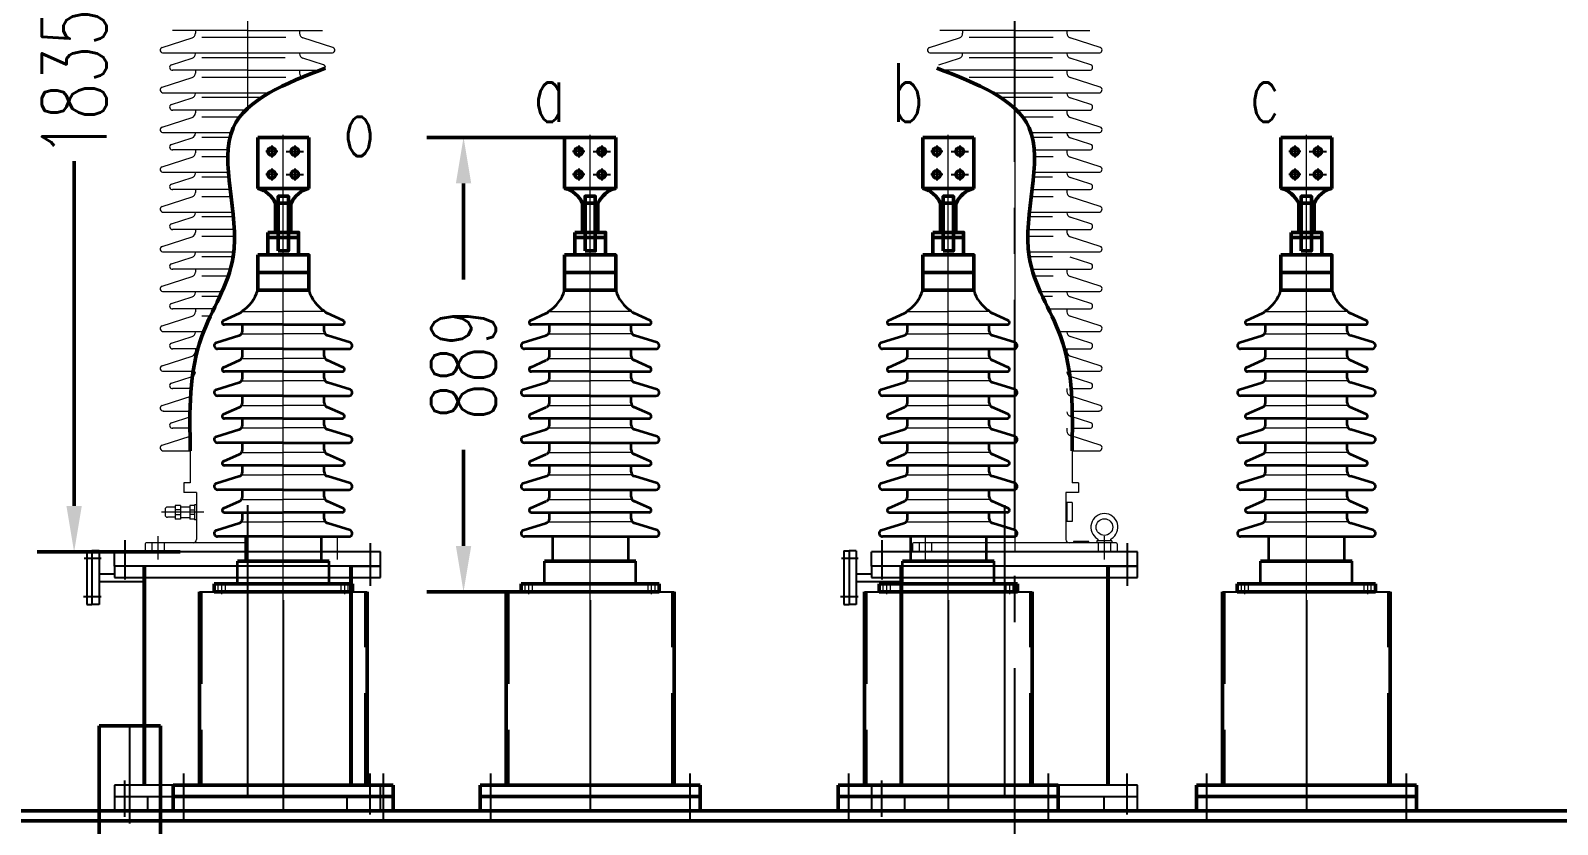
# Model space of a CAD drawing. Header units: millimetres. Extents: x 71406 to 93150, y 2492 to 17792.
# Drawn here: x 75004 to 77989, y 14575 to 16128 of the extents above; entities that cross this region are included whole.
import ezdxf
from ezdxf.lldxf.tags import DXFTag

# ---------------------------------------------------------------- set-up
doc = ezdxf.new("R2010")
doc.units = ezdxf.units.MM
doc.header["$LTSCALE"] = 360
for name, pattern in [('ACAD_ISO04W100', [30, 24, -3, 0, -3]), ('CENTER', [2, 1.25, -0.25, 0.25, -0.25]), ('DASHED', [0.75, 0.5, -0.25]), ('虚线', [2, 1, -1])]:
    doc.linetypes.add(name, pattern=pattern)
for name, color, linetype, lineweight in [('0粗实线层', 7, 'Continuous', 50), ('1虚线层', 5, 'DASHED', 25), ('2中心线层', 1, 'CENTER', 25), ('5文字层', 6, 'Continuous', 25), ('粗实线层', 7, 'Continuous', 35), ('细实线层', 7, 'Continuous', 18)]:
    doc.layers.add(name, color=color, linetype=linetype, lineweight=lineweight)
for name, color, linetype in [('1', 7, 'Continuous'), ('2', 2, 'CENTER'), ('3中心线层', 1, 'ACAD_ISO04W100')]:
    doc.layers.add(name, color=color, linetype=linetype)
doc.layers.add('中心线层', color=1, linetype='点画线', lineweight=18, true_color=0xff0000)
doc.layers.add('虚线层', color=6, linetype='虚线', lineweight=18, true_color=0xff00ff)
doc.styles.get("Standard").update_dxf_attribs({"font": 'txt.shx', "width": 0.67, "bigfont": 'hztxt.shx'})
doc.styles.add('TH_GBDIM', font='txt.shx', dxfattribs={"width": 0.67, "bigfont": 'hztxt.shx'})
tags = doc.linetypes.add('点画线', pattern=[18, 12, -2, 2, -2]).pattern_tags.tags
tags[10:11] = [DXFTag(74, 4), DXFTag(75, 0), DXFTag(340, '0'), DXFTag(46, 1.0), DXFTag(50, 0.0), DXFTag(44, 0.0), DXFTag(45, 0.0)]
tags[8:9] = [DXFTag(74, 4), DXFTag(75, 0), DXFTag(340, '0'), DXFTag(46, 1.0), DXFTag(50, 0.0), DXFTag(44, 0.0), DXFTag(45, 0.0)]
tags[6:7] = [DXFTag(74, 4), DXFTag(75, 0), DXFTag(340, '0'), DXFTag(46, 1.0), DXFTag(50, 0.0), DXFTag(44, 0.0), DXFTag(45, 0.0)]
tags[4:5] = [DXFTag(74, 4), DXFTag(75, 0), DXFTag(340, '0'), DXFTag(46, 1.0), DXFTag(50, 0.0), DXFTag(44, 0.0), DXFTag(45, 0.0)]
doc.dimstyles.new('TH_GBDIM', dxfattribs={"dimscale": 36, "dimtxt": 3.5, "dimasz": 2.5, "dimexe": 2, "dimexo": 0, "dimgap": 1.5, "dimtad": 0, "dimtoh": 1, "dimdec": 1, "dimdsep": 46, "dimtxsty": 'TH_GBDIM', "dimcen": 2.5, "dimclrd": 3, "dimclre": 3, "dimclrt": 6, "dimadec": 0, "dimazin": 2, "dimtfac": 0.714286, "dimtdec": 1, "dimtmove": 0, "dimatfit": 3, "dimfxl": 2, "dimtzin": 0, "dimlwd": -1, "dimlwe": -1, "dimarcsym": 0})

# ---------------------------------------------------------------- blocks, each defined once
blk = doc.blocks.new('A$C2B7503B2')
for p, q in [((3463.1, 651.1), (538.1, 651.1)), ((538.1, 631.1), (3463.1, 631.1))]:
    blk.add_line(p, q)
blk = doc.blocks.new('GY-SGZ')
for p, q in [((1803.6, 9261.6), (2323.6, 9261.6)), ((1803.6, 9233.6), (1803.6, 9261.6)), ((2323.6, 9233.6), (2323.6, 9261.6)), ((2353.6, 9263.6), (2367.6, 9263.6)), ((2353.6, 9263.6), (2353.6, 9158.6)), ((2367.6, 9263.6), (2367.6, 9158.6)), ((2377.6, 9263.6), (2367.6, 9263.6)), ((2377.6, 9263.6), (2377.6, 9158.6)), ((1803.6, 9211.6), (1803.6, 9233.6)), ((1859.6, 9233.6), (1803.6, 9233.6)), ((1803.6, 9233.6), (2063.6, 9233.6)), ((1859.6, 9233.6), (1859.6, 8805.6)), ((1863.6, 9233.6), (1863.6, 8805.6)), ((2063.6, 9233.6), (2323.6, 9233.6)), ((2267.6, 9233.6), (2267.6, 8805.6)), ((2323.6, 9233.6), (2323.6, 9211.6)), ((1859.6, 9211.6), (1803.6, 9211.6)), ((2323.6, 9211.6), (1803.6, 9211.6)), ((2353.6, 9203.6), (2263.6, 9203.6)), ((2353.6, 9218.6), (2323.6, 9218.6)), ((2353.6, 9158.6), (2367.6, 9158.6)), ((2377.6, 9158.6), (2367.6, 9158.6)), ((1803.6, 8755.6), (1803.6, 8805.6)), ((1803.6, 8805.6), (1863.6, 8805.6)), ((1803.6, 8805.6), (2323.6, 8805.6)), ((2323.6, 8783.6), (1803.6, 8783.6)), ((2323.6, 8783.6), (1803.6, 8783.6)), ((1868.6, 8755.6), (1868.6, 8783.6)), ((2258.6, 8755.6), (2258.6, 8783.6)), ((2323.6, 8805.6), (2323.6, 8755.6))]:
    blk.add_line(p, q)
at = {"ltscale": 10}
blk.add_line((1803.6, 8755.6), (2323.6, 8755.6), dxfattribs=at)
at = {"layer": '1'}
blk.add_line((2263.6, 9233.6), (2263.6, 8805.6), dxfattribs=at)
at = {"layer": '2'}
for p, q in [((2349.6, 9248.6), (2382.6, 9248.6)), ((2349.6, 9173.6), (2384.2, 9173.6))]:
    blk.add_line(p, q, dxfattribs=at)
at = {"layer": '2中心线层'}
for p, q in [((2303.6, 9284.7), (2303.6, 9208)), ((1823.6, 9278.8), (1823.6, 9195.5)), ((1823.6, 8748.3), (1823.6, 8828.3)), ((2303.6, 8743.7), (2303.6, 8814.6))]:
    blk.add_line(p, q, dxfattribs=at)
at = {"layer": '3中心线层'}
blk.add_line((2063.6, 9353.1), (2063.6, 8786.1), dxfattribs=at)
blk = doc.blocks.new('BJFW-40.5-2000')
blk.add_line((-736, 8699.4), (-408, 8699.4))
at = {"layer": '0粗实线层'}
for p, q in [((-736, 8699.4), (-736, 8321.4)), ((-408, 8321.4), (-408, 8699.4)), ((-787, 8321.4), (-357, 8321.4)), ((-787, 8299.4), (-787, 8321.4)), ((-377, 8299.4), (-767, 8299.4)), ((-357, 8321.4), (-357, 8299.4))]:
    blk.add_line(p, q, dxfattribs=at)
blk.add_lwpolyline([(-787, 8299.4), (-357, 8299.4), (-357, 8271.4), (-787, 8271.4)], close=True, dxfattribs=at)
at = {"layer": '1虚线层'}
for p, q in [((-732, 8699.4), (-732, 8321.4)), ((-412, 8321.4), (-412, 8699.4))]:
    blk.add_line(p, q, dxfattribs=at)
at = {"layer": '2中心线层', "color": 1}
blk.add_line((-572, 8683.4), (-572, 8271.4), dxfattribs=at)
at = {"layer": '2中心线层'}
for p, q in [((-767, 8344.4), (-767, 8254.5)), ((-377, 8344.4), (-377, 8254.5))]:
    blk.add_line(p, q, dxfattribs=at)
blk = doc.blocks.new('BFW-40.5-3150(6SP.280.124.15)')
for p, q in [((3467.6, 8833.6), (3378.1, 8833.6)), ((3467.6, 8833.6), (3557.1, 8833.6)), ((3467.6, 8789.6), (3332.6, 8789.6)), ((3332.6, 8773.6), (3332.6, 8789.6)), ((3467.6, 8789.6), (3602.6, 8789.6)), ((3602.6, 8773.6), (3602.6, 8789.6)), ((3467.6, 8773.6), (3332.6, 8773.6)), ((3467.6, 8773.6), (3602.6, 8773.6))]:
    blk.add_line(p, q)
at = {"layer": '0粗实线层'}
for p, q in [((3467.6, 9662.6), (3417.6, 9662.6)), ((3417.6, 9662.6), (3417.6, 9562.6)), ((3467.6, 9662.6), (3517.6, 9662.6)), ((3517.6, 9662.6), (3517.6, 9562.6)), ((3417.6, 9562.6), (3467.6, 9562.6)), ((3517.6, 9562.6), (3467.6, 9562.6)), ((3417.6, 9398.2), (3517.6, 9398.2))]:
    blk.add_line(p, q, dxfattribs=at)
for points in [[(3452.6, 9476.8), (3482.6, 9476.8), (3482.6, 9533.6), (3452.6, 9533.6)], [(3457.6, 9440.6), (3477.6, 9440.6), (3477.6, 9547.4), (3457.6, 9547.4)], [(3437.6, 9476.8), (3497.6, 9476.8), (3497.6, 9466.8), (3437.6, 9466.8)], [(3437.6, 9466.8), (3497.6, 9466.8), (3497.6, 9432.8), (3437.6, 9432.8)], [(3417.6, 9432.8), (3517.6, 9432.8), (3517.6, 9363.6), (3417.6, 9363.6)]]:
    blk.add_lwpolyline(points, close=True, dxfattribs=at)
for centre in [(3445, 9635.1), (3490, 9635.1), (3445, 9590.1), (3490, 9590.1)]:
    blk.add_circle(centre, 7.25, dxfattribs=at)
for centre, start, end in [((3401.4, 9509.2), 25.4328, 73.37), ((3533.9, 9509.2), 106.63, 154.5672)]:
    blk.add_arc(centre, 56.7, start, end, dxfattribs=at)
at = {"layer": '2中心线层'}
for p, q in [((3445.1, 9647), (3445.1, 9623.1)), ((3490.1, 9647), (3490.1, 9623.1)), ((3457.1, 9635.1), (3433.2, 9635.1)), ((3473.1, 9635.1), (3507, 9635.1)), ((3457.1, 9590.1), (3433.2, 9590.1)), ((3445.1, 9602), (3445.1, 9578.1)), ((3473.1, 9590.1), (3507, 9590.1)), ((3490.1, 9602), (3490.1, 9578.1))]:
    blk.add_line(p, q, dxfattribs=at)
at = {"layer": '中心线层', "linetype": '点画线'}
for p, q in [((3467.6, 8345.6), (3467.6, 9667.6)), ((3467.6, 9563.2), (3467.6, 9664.1)), ((3467.6, 9563.2), (3467.6, 9664.1)), ((3387.7, 8881.6), (3387.7, 8881.6)), ((3547.5, 8881.6), (3547.5, 8881.6)), ((3347.6, 8769.2), (3347.6, 8791.1)), ((3587.6, 8769.2), (3587.6, 8791.1))]:
    blk.add_line(p, q, dxfattribs=at)
at = {"layer": '粗实线层'}
for p, q in [((3350.6, 9304.5), (3381.8, 9318.5)), ((3584.6, 9304.5), (3553.4, 9318.5)), ((3467.6, 9296.3), (3352.5, 9296.3)), ((3387.7, 9283.5), (3387.7, 9296.3)), ((3467.6, 9296.3), (3582.8, 9296.3)), ((3547.5, 9283.5), (3547.5, 9296.3)), ((3336.7, 9261.3), (3381, 9275.1)), ((3598.6, 9261.3), (3554.3, 9275.1)), ((3467.6, 9248.8), (3339.1, 9248.8)), ((3350.6, 9212.7), (3381.8, 9226.7)), ((3387.7, 9234.9), (3387.7, 9248.8)), ((3467.6, 9248.8), (3596.1, 9248.8)), ((3547.5, 9234.9), (3547.5, 9248.8)), ((3584.6, 9212.7), (3553.4, 9226.7)), ((3467.6, 9204.5), (3352.5, 9204.5)), ((3387.7, 9191.7), (3387.7, 9204.5)), ((3467.6, 9204.5), (3582.8, 9204.5)), ((3547.5, 9191.7), (3547.5, 9204.5)), ((3336.7, 9169.5), (3381, 9183.3)), ((3598.6, 9169.5), (3554.3, 9183.3)), ((3467.6, 9157), (3339.1, 9157)), ((3350.6, 9120.9), (3381.8, 9134.9)), ((3387.7, 9143.1), (3387.7, 9157)), ((3467.6, 9157), (3596.1, 9157)), ((3547.5, 9143.1), (3547.5, 9157)), ((3584.6, 9120.9), (3553.4, 9134.9)), ((3467.6, 9112.7), (3352.5, 9112.7)), ((3387.7, 9099.9), (3387.7, 9112.7)), ((3467.6, 9112.7), (3582.8, 9112.7)), ((3547.5, 9099.9), (3547.5, 9112.7)), ((3336.7, 9077.7), (3381, 9091.5)), ((3598.6, 9077.7), (3554.3, 9091.5)), ((3467.6, 9065.2), (3339.1, 9065.2)), ((3387.7, 9051.3), (3387.7, 9065.2)), ((3467.6, 9065.2), (3596.1, 9065.2)), ((3547.5, 9051.3), (3547.5, 9065.2)), ((3351.1, 9029.3), (3381.8, 9043.1)), ((3467.6, 9020.9), (3352.5, 9020.9)), ((3387.7, 9008.1), (3387.7, 9019.9)), ((3467.6, 9020.9), (3582.8, 9020.9)), ((3547.5, 9008.1), (3547.5, 9019.9)), ((3584.1, 9029.3), (3553.4, 9043.1)), ((3336.7, 8985.9), (3381, 8999.7)), ((3598.6, 8985.9), (3554.3, 8999.7)), ((3467.6, 8973.4), (3339.1, 8973.4)), ((3387.7, 8959.5), (3387.7, 8973.4)), ((3467.6, 8973.4), (3596.1, 8973.4)), ((3547.5, 8959.5), (3547.5, 8973.4)), ((3351.1, 8937.5), (3381.8, 8951.3)), ((3352.5, 8929.1), (3467.6, 8929.1)), ((3387.7, 8916.3), (3387.7, 8929.1)), ((3582.8, 8929.1), (3467.6, 8929.1)), ((3547.5, 8916.3), (3547.5, 8929.1)), ((3584.1, 8937.5), (3553.4, 8951.3)), ((3336.7, 8894.1), (3381, 8907.9)), ((3598.6, 8894.1), (3554.3, 8907.9)), ((3467.6, 8881.6), (3339.1, 8881.6)), ((3387.7, 8881.6), (3387.7, 8881.6)), ((3393.6, 8881.6), (3393.6, 8833.6)), ((3467.6, 8881.6), (3596.1, 8881.6)), ((3541.6, 8881.6), (3541.6, 8833.6)), ((3547.5, 8881.6), (3547.5, 8881.6)), ((3378.1, 8789.6), (3378.1, 8833.6)), ((3557.1, 8789.6), (3557.1, 8833.6))]:
    blk.add_line(p, q, dxfattribs=at)
for centre, radius, start, end in [((3347.5, 9384.2), 73.1, 302.3256, 343.6282), ((3587.7, 9384.2), 73.1, 196.3718, 237.6744), ((3379.1, 9326.7), 8.64, 288.6812, 330.4772), ((3556.2, 9326.7), 8.64, 209.5228, 251.3188), ((3352.5, 9300.6), 4.32, 108.6812, 270), ((3379.1, 9283.5), 8.64, 282.8726, 0), ((3556.2, 9283.5), 8.64, 180, 257.1274), ((3582.8, 9300.6), 4.32, 270, 71.3188), ((3339.1, 9255.3), 6.48, 112.0601, 270), ((3596.1, 9255.3), 6.48, 270, 67.9399), ((3379.1, 9234.9), 8.64, 288.6812, 0), ((3556.2, 9234.9), 8.64, 180, 251.3188), ((3352.5, 9208.8), 4.32, 108.6812, 270), ((3582.8, 9208.8), 4.32, 270, 71.3188), ((3339.1, 9163.5), 6.48, 112.0601, 270), ((3379.1, 9191.7), 8.64, 282.8726, 0), ((3556.2, 9191.7), 8.64, 180, 257.1274), ((3596.1, 9163.5), 6.48, 270, 67.9399), ((3379.1, 9143.1), 8.64, 288.6812, 0), ((3556.2, 9143.1), 8.64, 180, 251.3188), ((3352.5, 9117), 4.32, 108.6812, 270), ((3582.8, 9117), 4.32, 270, 71.3188), ((3339.1, 9071.7), 6.48, 112.0601, 270), ((3379.1, 9099.9), 8.64, 282.8726, 0), ((3556.2, 9099.9), 8.64, 180, 257.1274), ((3596.1, 9071.7), 6.48, 270, 67.9399), ((3379.1, 9051.3), 8.64, 288.6812, 0), ((3556.2, 9051.3), 8.64, 180, 251.3188), ((3352.5, 9025.2), 4.32, 108.6812, 270), ((3582.8, 9025.2), 4.32, 270, 71.3188), ((3339.1, 8979.9), 6.48, 112.0601, 270), ((3379.1, 9008.1), 8.64, 282.8726, 0), ((3556.2, 9008.1), 8.64, 180, 257.1274), ((3596.1, 8979.9), 6.48, 270, 67.9399), ((3379.1, 8959.5), 8.64, 288.6812, 0), ((3556.2, 8959.5), 8.64, 180, 251.3188), ((3352.5, 8933.4), 4.32, 108.6812, 270), ((3582.8, 8933.4), 4.32, 270, 71.3188), ((3379.1, 8916.3), 8.64, 282.8726, 0), ((3556.2, 8916.3), 8.64, 180, 257.1274), ((3339.1, 8888.1), 6.48, 112.0601, 270), ((3596.1, 8888.1), 6.48, 270, 67.9399)]:
    blk.add_arc(centre, radius, start, end, dxfattribs=at)
at = {"layer": '细实线层'}
for p, q in [((3386.1, 9321.7), (3467.6, 9321.7)), ((3549.2, 9321.7), (3467.6, 9321.7)), ((3385.8, 9278.1), (3467.6, 9278.1)), ((3549.4, 9278.1), (3467.6, 9278.1)), ((3386.1, 9229.9), (3467.6, 9229.9)), ((3549.2, 9229.9), (3467.6, 9229.9)), ((3385.8, 9186.3), (3467.6, 9186.3)), ((3549.4, 9186.3), (3467.6, 9186.3)), ((3386.1, 9138.1), (3467.6, 9138.1)), ((3549.2, 9138.1), (3467.6, 9138.1)), ((3385.8, 9094.5), (3467.6, 9094.5)), ((3549.4, 9094.5), (3467.6, 9094.5)), ((3386.1, 9046.3), (3467.6, 9046.3)), ((3549.2, 9046.3), (3467.6, 9046.3)), ((3385.8, 9002.7), (3467.6, 9002.7)), ((3549.4, 9002.7), (3467.6, 9002.7)), ((3386.1, 8954.5), (3467.6, 8954.5)), ((3549.2, 8954.5), (3467.6, 8954.5)), ((3385.8, 8910.9), (3467.6, 8910.9)), ((3549.4, 8910.9), (3467.6, 8910.9))]:
    blk.add_line(p, q, dxfattribs=at)
at = {"layer": '虚线层', "linetype": '点画线'}
for p, q in [((3340.6, 8773.6), (3340.6, 8789.6)), ((3354.6, 8773.6), (3354.6, 8789.6)), ((3580.6, 8773.6), (3580.6, 8789.6)), ((3594.6, 8773.6), (3594.6, 8789.6))]:
    blk.add_line(p, q, dxfattribs=at)
blk = doc.blocks.new('*D872')
at = {"layer": '0粗实线层', "color": 3, "transparency": 16777216}
for p, q in [((80797.4, 14767.8), (80797.4, 10619.6)), ((73460.4, 11284), (73460.4, 10619.6)), ((73550.4, 10691.6), (76920.1, 10691.6)), ((80707.4, 10691.6), (77337.7, 10691.6))]:
    blk.add_line(p, q, dxfattribs=at)
for points in [[(73550.4, 10706.6), (73550.4, 10676.6), (73460.4, 10691.6)], [(80707.4, 10706.6), (80707.4, 10676.6), (80797.4, 10691.6)]]:
    blk.add_solid(points, dxfattribs=at)
at = {"layer": 'Defpoints', "color": 0, "transparency": 16777216}
for p in [(80797.4, 14767.8), (73460.4, 11284), (80797.4, 10691.6)]:
    blk.add_point(p, dxfattribs=at)
at = {"layer": '0粗实线层', "color": 6, "transparency": 16777216, "insert": (77128.9, 10691.6), "char_height": 126, "attachment_point": 5, "style": 'TH_GBDIM'}
blk.add_mtext('7337', dxfattribs=at)
blk = doc.blocks.new('*D874')
at = {"layer": '0粗实线层', "color": 3, "transparency": 16777216}
for p, q in [((75375.7, 16942.6), (75017.4, 16942.6)), ((75089.4, 16852.6), (75089.4, 16177.9)), ((75089.4, 15197.6), (75089.4, 15872.3)), ((75297, 15107.6), (75017.4, 15107.6))]:
    blk.add_line(p, q, dxfattribs=at)
for points in [[(75074.4, 16852.6), (75104.4, 16852.6), (75089.4, 16942.6)], [(75074.4, 15197.6), (75104.4, 15197.6), (75089.4, 15107.6)]]:
    blk.add_solid(points, dxfattribs=at)
at = {"layer": 'Defpoints', "color": 0, "transparency": 16777216}
for p in [(75375.7, 16942.6), (75089.4, 15107.6), (75297, 15107.6)]:
    blk.add_point(p, dxfattribs=at)
at = {"layer": '0粗实线层', "color": 6, "transparency": 16777216, "insert": (75089.4, 16025.1), "char_height": 126, "attachment_point": 5, "rotation": 90, "style": 'TH_GBDIM'}
blk.add_mtext('1835', dxfattribs=at)
blk = doc.blocks.new('*D875')
at = {"layer": '0粗实线层', "color": 3, "transparency": 16777216}
for p, q in [((76048.4, 15918.6), (75778.7, 15918.6)), ((75850.7, 15828.6), (75850.7, 15640.7)), ((75850.7, 15119.6), (75850.7, 15307.5)), ((76048.4, 15029.6), (75778.7, 15029.6))]:
    blk.add_line(p, q, dxfattribs=at)
for points in [[(75835.7, 15828.6), (75865.7, 15828.6), (75850.7, 15918.6)], [(75835.7, 15119.6), (75865.7, 15119.6), (75850.7, 15029.6)]]:
    blk.add_solid(points, dxfattribs=at)
at = {"layer": 'Defpoints', "color": 0, "transparency": 16777216}
for p in [(76048.4, 15918.6), (75850.7, 15029.6), (76048.4, 15029.6)]:
    blk.add_point(p, dxfattribs=at)
at = {"layer": '0粗实线层', "color": 6, "transparency": 16777216, "insert": (75850.7, 15474.1), "char_height": 126, "attachment_point": 5, "rotation": 90, "style": 'TH_GBDIM'}
blk.add_mtext('889', dxfattribs=at)

msp = doc.modelspace()

# ---------------------------------------------------------------- linework, layer by layer
at = {"lineweight": 0}
for p, q in [((75428.351, 16127.644), (75281.567, 16127.644)), ((75326.424, 16127.644), (75326.424, 16122.146)), ((75428.351, 16127.644), (75575.136, 16127.644)), ((75530.279, 16127.644), (75530.279, 16122.146)), ((76928.351, 16127.644), (76781.567, 16127.644)), ((76826.424, 16127.644), (76826.424, 16122.146)), ((76928.351, 16127.644), (77075.136, 16127.644)), ((77030.279, 16127.644), (77030.279, 16122.146)), ((75261.561, 16094.42), (75320.098, 16113.439)), ((75503.223, 16113.79), (75338.988, 16113.79)), ((75595.142, 16094.42), (75536.605, 16113.439)), ((76761.561, 16094.42), (76820.098, 16113.439)), ((77003.223, 16113.79), (76838.988, 16113.79)), ((77095.142, 16094.42), (77036.605, 16113.439)), ((75263.258, 16083.703), (75593.445, 16083.703)), ((75279.87, 16060.548), (75320.098, 16073.619)), ((75502.216, 16074.266), (75338.988, 16074.266)), ((75576.833, 16060.548), (75536.605, 16073.619)), ((76763.258, 16083.703), (77093.445, 16083.703)), ((76779.87, 16060.548), (76820.098, 16073.619)), ((77002.216, 16074.266), (76838.988, 16074.266)), ((77076.833, 16060.548), (77036.605, 16073.619)), ((75261.561, 16016.607), (75320.098, 16035.627)), ((75428.351, 16049.832), (75281.567, 16049.832)), ((75326.424, 16049.832), (75326.424, 16044.334)), ((75503.223, 16035.978), (75338.988, 16035.978)), ((75428.351, 16049.832), (75575.136, 16049.832)), ((75530.279, 16049.832), (75530.279, 16044.334)), ((76928.351, 16049.832), (76781.567, 16049.832)), ((77003.223, 16035.978), (76838.988, 16035.978)), ((76928.351, 16049.832), (77075.136, 16049.832)), ((77030.279, 16049.832), (77030.279, 16044.334)), ((77095.142, 16016.607), (77036.605, 16035.627)), ((75263.258, 16005.891), (75471.55, 16005.891)), ((76885.153, 16005.891), (77093.445, 16005.891)), ((75279.87, 15982.736), (75320.098, 15995.807)), ((75428.351, 15972.02), (75281.567, 15972.02)), ((75326.424, 15972.02), (75326.424, 15966.521)), ((75455.962, 15996.454), (75338.988, 15996.454)), ((77002.216, 15996.454), (76900.741, 15996.454)), ((76928.351, 15972.02), (77075.136, 15972.02)), ((77030.279, 15972.02), (77030.279, 15966.521)), ((77076.833, 15982.736), (77036.605, 15995.807)), ((75261.561, 15938.795), (75320.098, 15957.815)), ((75412.773, 15958.166), (75338.988, 15958.166)), ((77003.223, 15958.166), (76943.93, 15958.166)), ((77095.142, 15938.795), (77036.605, 15957.815)), ((75263.258, 15928.079), (75396.729, 15928.079)), ((75279.87, 15904.924), (75320.098, 15917.995)), ((75394.022, 15918.642), (75338.988, 15918.642)), ((76959.974, 15928.079), (77093.445, 15928.079)), ((77002.216, 15918.642), (76962.681, 15918.642)), ((77076.833, 15904.924), (77036.605, 15917.995)), ((75390.317, 15894.208), (75281.567, 15894.208)), ((75326.424, 15894.208), (75326.424, 15888.709)), ((75389.748, 15880.354), (75338.988, 15880.354)), ((76966.386, 15894.208), (77075.136, 15894.208)), ((77003.223, 15880.354), (76966.955, 15880.354)), ((77030.279, 15894.208), (77030.279, 15888.709)), ((75261.561, 15860.983), (75320.098, 15880.003)), ((77095.142, 15860.983), (77036.605, 15880.003)), ((75263.258, 15850.267), (75390.932, 15850.267)), ((75279.87, 15827.112), (75320.098, 15840.183)), ((75391.765, 15840.83), (75338.988, 15840.83)), ((77002.216, 15840.83), (76964.938, 15840.83)), ((76965.771, 15850.267), (77093.445, 15850.267)), ((77076.833, 15827.112), (77036.605, 15840.183)), ((75261.561, 15783.171), (75320.098, 15802.191)), ((75394.486, 15816.396), (75281.567, 15816.396)), ((75326.424, 15816.396), (75326.424, 15810.897)), ((75396.209, 15802.541), (75338.988, 15802.541)), ((77003.223, 15802.541), (76960.494, 15802.541)), ((76962.216, 15816.396), (77075.136, 15816.396)), ((77030.279, 15816.396), (77030.279, 15810.897)), ((77095.142, 15783.171), (77036.605, 15802.191)), ((75263.258, 15772.455), (75399.81, 15772.455)), ((75279.87, 15749.3), (75320.098, 15762.371)), ((75400.776, 15763.018), (75338.988, 15763.018)), ((77002.216, 15763.018), (76955.927, 15763.018)), ((76956.893, 15772.455), (77093.445, 15772.455)), ((77076.833, 15749.3), (77036.605, 15762.371)), ((75402.58, 15738.584), (75281.567, 15738.584)), ((75326.424, 15738.584), (75326.424, 15733.085)), ((76954.123, 15738.584), (77075.136, 15738.584)), ((77030.279, 15738.584), (77030.279, 15733.085)), ((75261.561, 15705.359), (75320.098, 15724.379)), ((75402.982, 15724.729), (75338.988, 15724.729)), ((77003.223, 15724.729), (76953.721, 15724.729)), ((77095.142, 15705.359), (77036.605, 15724.379)), ((75263.258, 15694.643), (75401.595, 15694.643)), ((75279.87, 15671.488), (75320.098, 15684.559)), ((75400.331, 15685.206), (75338.988, 15685.206)), ((76955.108, 15694.643), (77093.445, 15694.643)), ((77002.216, 15685.206), (76956.372, 15685.206)), ((77076.833, 15671.488), (77036.605, 15684.559)), ((75261.561, 15627.547), (75320.098, 15646.567)), ((75394.854, 15660.771), (75281.567, 15660.771)), ((75326.424, 15660.771), (75326.424, 15655.273)), ((75390.453, 15646.917), (75338.988, 15646.917)), ((76961.849, 15660.771), (77075.136, 15660.771)), ((77003.223, 15646.917), (76966.25, 15646.917)), ((77030.279, 15660.771), (77030.279, 15655.273)), ((77095.142, 15627.547), (77036.605, 15646.567)), ((75263.258, 15616.831), (75378.378, 15616.831)), ((76978.325, 15616.831), (77093.445, 15616.831)), ((75279.87, 15593.676), (75320.098, 15606.747)), ((75362.432, 15582.959), (75281.567, 15582.959)), ((75326.424, 15582.959), (75326.424, 15577.461)), ((75374.079, 15607.394), (75338.988, 15607.394)), ((77002.216, 15607.394), (76982.624, 15607.394)), ((76994.271, 15582.959), (77075.136, 15582.959)), ((77030.279, 15582.959), (77030.279, 15577.461)), ((77076.833, 15593.676), (77036.605, 15606.747)), ((75261.561, 15549.735), (75320.098, 15568.755)), ((75355.82, 15569.105), (75338.988, 15569.105)), ((77003.223, 15569.105), (77000.883, 15569.105)), ((77095.142, 15549.735), (77036.605, 15568.755)), ((75263.258, 15539.018), (75342.585, 15539.018)), ((75279.87, 15515.864), (75320.098, 15528.935)), ((77014.118, 15539.018), (77093.445, 15539.018)), ((77076.833, 15515.864), (77036.605, 15528.935)), ((75331.242, 15505.147), (75281.567, 15505.147)), ((75326.424, 15505.147), (75326.424, 15499.649)), ((77025.461, 15505.147), (77075.136, 15505.147)), ((77030.279, 15505.147), (77030.279, 15499.649)), ((75261.561, 15471.923), (75320.098, 15490.943)), ((77095.142, 15471.923), (77036.605, 15490.943)), ((75263.258, 15461.206), (75322.082, 15461.206)), ((75279.87, 15438.052), (75320.098, 15451.122)), ((77034.621, 15461.206), (77093.445, 15461.206)), ((77076.833, 15438.052), (77036.605, 15451.122)), ((75261.561, 15394.111), (75320.098, 15413.13)), ((75318.204, 15427.335), (75281.567, 15427.335)), ((77030.279, 15427.335), (77030.279, 15421.837)), ((77095.142, 15394.111), (77036.605, 15413.13)), ((77038.499, 15427.335), (77075.136, 15427.335)), ((75263.258, 15383.394), (75316.034, 15383.394)), ((77076.833, 15360.239), (77036.605, 15373.31)), ((77040.669, 15383.394), (77093.445, 15383.394)), ((75279.87, 15360.239), (75315.85, 15371.93)), ((75315.806, 15349.523), (75281.567, 15349.523)), ((77030.279, 15349.523), (77030.279, 15344.025)), ((77040.897, 15349.523), (77075.136, 15349.523)), ((75261.561, 15316.298), (75315.954, 15333.972)), ((77095.142, 15316.298), (77036.605, 15335.318)), ((75263.258, 15305.582), (75316.421, 15305.582)), ((75316.421, 15305.582), (75316.421, 15242.605)), ((77040.282, 15305.582), (77040.282, 15242.605)), ((77040.282, 15305.582), (77093.445, 15305.582)), ((75316.421, 15242.605), (75303.921, 15242.605)), ((75303.921, 15242.605), (75303.921, 15223.855)), ((75328.418, 15223.855), (75303.921, 15223.855)), ((75328.418, 15223.855), (75328.418, 15131.855)), ((77052.782, 15223.855), (77028.352, 15223.855)), ((77028.352, 15223.855), (77028.352, 15131.855)), ((77052.782, 15242.605), (77040.282, 15242.605)), ((77052.782, 15242.605), (77052.782, 15223.855)), ((75287.057, 15195.56), (75271.747, 15195.56)), ((75287.057, 15198.651), (75287.057, 15171.934)), ((75297.628, 15198.651), (75287.057, 15198.651)), ((75297.628, 15198.651), (75297.628, 15171.934)), ((75315.553, 15195.096), (75297.628, 15195.096)), ((75315.553, 15198.651), (75315.553, 15171.934)), ((75324.587, 15198.651), (75315.553, 15198.651)), ((75324.587, 15199.681), (75324.587, 15170.697)), ((75328.418, 15199.681), (75324.587, 15199.681)), ((77040.415, 15204.69), (77028.352, 15204.69)), ((77028.352, 15204.69), (77028.352, 15167.136)), ((77030.127, 15204.69), (77030.127, 15167.136)), ((77040.415, 15204.69), (77040.415, 15167.136)), ((75267.294, 15191.108), (75267.294, 15179.89)), ((75287.057, 15175.437), (75271.747, 15175.437)), ((75297.628, 15190.009), (75287.057, 15190.009)), ((75297.628, 15180.468), (75287.057, 15180.468)), ((75297.628, 15171.934), (75287.057, 15171.934)), ((75315.553, 15174.406), (75297.628, 15174.406)), ((75324.485, 15180.686), (75315.453, 15180.892)), ((75324.587, 15189.694), (75315.553, 15189.694)), ((75324.587, 15171.934), (75315.553, 15171.934)), ((75328.418, 15170.697), (75324.587, 15170.697)), ((77040.415, 15167.136), (77028.352, 15167.136)), ((77028.352, 15167.136), (77028.352, 15167.136)), ((75228.351, 15123.594), (75228.351, 15109.616)), ((75428.351, 15125.605), (75230.362, 15125.605)), ((75428.351, 15107.605), (75230.362, 15107.605)), ((75269.491, 15125.605), (75261.913, 15125.605)), ((75269.268, 15107.605), (75261.913, 15107.605)), ((76728.351, 15123.594), (76728.351, 15109.616)), ((76928.351, 15125.605), (76730.362, 15125.605)), ((76928.351, 15107.605), (76730.362, 15107.605)), ((76769.491, 15125.605), (76761.913, 15125.605)), ((76769.268, 15107.605), (76761.913, 15107.605)), ((77126.341, 15125.605), (76928.351, 15125.605)), ((77126.341, 15107.605), (76928.351, 15107.605)), ((77042.796, 15128.422), (77042.796, 15125.605)), ((77072.952, 15128.422), (77042.796, 15128.422)), ((77072.952, 15125.605), (77072.952, 15128.422)), ((77128.351, 15123.594), (77128.351, 15109.616))]:
    msp.add_line(p, q, dxfattribs=at)
at = {"lineweight": 0, "ltscale": 2}
for p, q in [((77117.82, 15129.326), (77088.883, 15129.326)), ((77088.883, 15129.326), (77088.883, 15125.605)), ((77117.78, 15129.343), (77117.78, 15125.605))]:
    msp.add_line(p, q, dxfattribs=at)
for p, q in [((74003.351, 14601.605), (79853.346, 14601.605)), ((74003.351, 14581.605), (79853.346, 14581.605))]:
    msp.add_line(p, q)
at = {"lineweight": 0}
msp.add_circle((77103.527, 15156.292), 16.261, dxfattribs=at)
for centre, radius, start, end in [((75317.269, 16122.146), 9.154, 288, 0), ((75539.434, 16122.146), 9.154, 180, 252), ((76817.269, 16122.146), 9.154, 288, 0), ((77039.434, 16122.146), 9.154, 180, 252), ((75263.258, 16089.196), 5.493, 108, 280), ((75593.445, 16089.196), 5.493, 260, 72), ((76763.258, 16089.196), 5.493, 108, 280), ((77093.445, 16089.196), 5.493, 260, 72), ((75281.567, 16055.325), 5.493, 108, 280), ((75317.269, 16082.326), 9.154, 288, 0), ((75539.434, 16082.326), 9.154, 180, 252), ((75575.136, 16055.325), 5.493, 260, 72), ((76817.269, 16082.326), 9.154, 288, 0), ((77039.434, 16082.326), 9.154, 180, 252), ((77075.136, 16055.325), 5.493, 260, 72), ((75317.269, 16044.334), 9.154, 288, 0), ((75539.434, 16044.334), 9.154, 180, 252), ((77039.434, 16044.334), 9.154, 180, 252), ((75263.258, 16011.384), 5.493, 108, 280), ((75317.269, 16004.514), 9.154, 288, 0), ((77039.434, 16004.514), 9.154, 180, 252), ((77093.445, 16011.384), 5.493, 260, 72), ((75281.567, 15977.513), 5.493, 108, 280), ((77075.136, 15977.513), 5.493, 260, 72), ((75317.269, 15966.521), 9.154, 288, 0), ((77039.434, 15966.521), 9.154, 180, 252), ((75263.258, 15933.572), 5.493, 108, 280), ((75317.269, 15926.701), 9.154, 288, 0), ((77039.434, 15926.701), 9.154, 180, 252), ((77093.445, 15933.572), 5.493, 260, 72), ((75281.567, 15899.7), 5.493, 108, 280), ((75317.269, 15888.709), 9.154, 288, 0), ((77039.434, 15888.709), 9.154, 180, 252), ((77075.136, 15899.7), 5.493, 260, 72), ((75263.258, 15855.759), 5.493, 108, 280), ((77093.445, 15855.759), 5.493, 260, 72), ((75281.567, 15821.888), 5.493, 108, 280), ((75317.269, 15848.889), 9.154, 288, 0), ((77039.434, 15848.889), 9.154, 180, 252), ((77075.136, 15821.888), 5.493, 260, 72), ((75317.269, 15810.897), 9.154, 288, 0), ((77039.434, 15810.897), 9.154, 180, 252), ((75263.258, 15777.947), 5.493, 108, 280), ((75317.269, 15771.077), 9.154, 288, 0), ((77039.434, 15771.077), 9.154, 180, 252), ((77093.445, 15777.947), 5.493, 260, 72), ((75281.567, 15744.076), 5.493, 108, 280), ((75317.269, 15733.085), 9.154, 288, 0), ((77039.434, 15733.085), 9.154, 180, 252), ((77075.136, 15744.076), 5.493, 260, 72), ((75263.258, 15700.135), 5.493, 108, 280), ((77093.445, 15700.135), 5.493, 260, 72), ((75281.567, 15666.264), 5.493, 108, 280), ((75317.269, 15693.265), 9.154, 288, 0), ((77075.136, 15666.264), 5.493, 260, 72), ((75317.269, 15655.273), 9.154, 288, 0), ((77039.434, 15655.273), 9.154, 180, 252), ((75263.258, 15622.323), 5.493, 108, 280), ((75317.269, 15615.453), 9.154, 288, 0), ((77039.434, 15615.453), 9.154, 180, 252), ((77093.445, 15622.323), 5.493, 260, 72), ((75281.567, 15588.452), 5.493, 108, 280), ((77075.136, 15588.452), 5.493, 260, 72), ((75317.269, 15577.461), 9.154, 288, 0), ((77039.434, 15577.461), 9.154, 180, 252), ((75263.258, 15544.511), 5.493, 108, 280), ((75317.269, 15537.641), 9.154, 288, 0), ((77039.434, 15537.641), 9.154, 180, 252), ((77093.445, 15544.511), 5.493, 260, 72), ((75281.567, 15510.64), 5.493, 108, 280), ((75317.269, 15499.649), 9.154, 288, 0), ((77039.434, 15499.649), 9.154, 180, 252), ((77075.136, 15510.64), 5.493, 260, 72), ((75263.258, 15466.699), 5.493, 108, 280), ((77093.445, 15466.699), 5.493, 260, 72), ((75281.567, 15432.828), 5.493, 108, 280), ((75317.269, 15459.829), 9.154, 288, 0), ((77039.434, 15459.829), 9.154, 180, 252), ((77075.136, 15432.828), 5.493, 260, 72), ((77039.434, 15421.837), 9.154, 180, 252), ((75263.258, 15388.887), 5.493, 108, 280), ((77039.434, 15382.017), 9.154, 180, 252), ((77093.445, 15388.887), 5.493, 260, 72), ((75281.567, 15355.016), 5.493, 108, 280), ((77039.434, 15344.025), 9.154, 180, 252), ((77075.136, 15355.016), 5.493, 260, 72), ((75263.258, 15311.075), 5.493, 108, 280), ((77093.445, 15311.075), 5.493, 260, 72), ((75271.747, 15191.108), 4.453, 90, 180), ((75271.747, 15179.89), 4.453, 180, 270), ((77103.527, 15156.292), 26.464, 300.764499, 239.235501), ((75230.362, 15123.594), 2.011, 90, 180), ((75230.362, 15109.616), 2.011, 180, 270), ((75322.168, 15131.855), 6.25, 270, 0), ((76730.362, 15123.594), 2.011, 90, 180), ((76730.362, 15109.616), 2.011, 180, 270), ((77034.602, 15131.855), 6.25, 180, 270), ((77087.681, 15129.726), 4.453, 0, 59.235501), ((77119.341, 15129.726), 4.453, 120.764499, 180), ((77126.341, 15123.594), 2.011, 0, 90), ((77126.341, 15109.616), 2.011, 270, 0)]:
    msp.add_arc(centre, radius, start, end, dxfattribs=at)
at = {"layer": '0粗实线层'}
for p, q in [((75138.346, 12356.596), (75138.346, 14767.512)), ((75138.346, 14767.512), (75258.346, 14767.512)), ((75258.346, 12476.596), (75258.346, 14767.512))]:
    msp.add_line(p, q, dxfattribs=at)
for points in [[(75580.465, 16053.996), (75400.331, 15937.355), (75400.331, 15685.206), (75338.988, 15529.582), (75316.421, 15305.582)], [(76776.238, 16053.996), (76956.372, 15937.355), (76956.372, 15685.206), (77017.715, 15529.582), (77040.282, 15305.582)]]:
    msp.add_spline(points, degree=3, dxfattribs=at)
at = {"layer": '2中心线层'}
for p, q in [((76928.351, 10830.667), (76928.351, 17162.053)), ((75198.346, 12416.596), (75198.346, 14767.512))]:
    msp.add_line(p, q, dxfattribs=at)
at = {"layer": '2中心线层', "lineweight": 0, "ltscale": 3}
for p, q in [((75428.351, 16880.729), (75428.351, 15972.02)), ((76928.351, 16880.729), (76928.351, 15107.605)), ((75342.958, 15185.225), (75259.971, 15185.225)), ((75253.351, 15138.493), (75253.351, 15092.694)), ((75603.351, 15138.493), (75603.351, 15092.694)), ((76753.351, 15138.493), (76753.351, 15092.694)), ((77103.351, 15138.493), (77103.351, 15092.694)), ((75241.351, 15125.605), (75241.351, 15107.605)), ((75265.351, 15125.605), (75265.351, 15107.605)), ((76741.351, 15125.605), (76741.351, 15107.605)), ((76765.351, 15125.605), (76765.351, 15107.605)), ((77091.351, 15125.605), (77091.351, 15107.605)), ((77115.351, 15125.605), (77115.351, 15107.605))]:
    msp.add_line(p, q, dxfattribs=at)

# ---------------------------------------------------------------- block references
at = {"xscale": -1}
for p in [(77491.941, 5846.045), (78971.941, 5846.045)]:
    msp.add_blockref('GY-SGZ', p, dxfattribs=at)
for p in [(76070.326, 6330.198), (76670.326, 6330.198), (77370.326, 6330.198), (78070.326, 6330.198)]:
    msp.add_blockref('BJFW-40.5-2000', p)
at = {"layer": '0粗实线层'}
for name, p in [('BFW-40.5-3150(6SP.280.124.15)', (72030.729, 6256.016)), ('BFW-40.5-3150(6SP.280.124.15)', (72630.729, 6256.016)), ('BFW-40.5-3150(6SP.280.124.15)', (73330.729, 6256.016)), ('BFW-40.5-3150(6SP.280.124.15)', (74030.729, 6256.016)), ('A$C2B7503B2', (73465.251, 13950.491))]:
    msp.add_blockref(name, p, dxfattribs=at)
at = {"layer": '0粗实线层', "xscale": -1}
msp.add_blockref('A$C2B7503B2', (80391.446, 13950.491), dxfattribs=at)

# ---------------------------------------------------------------- texts
at = {"layer": '5文字层', "width": 0.67}
for s, p in [('b', (76687.63, 15948.906)), ('a', (75987.63, 15948.906)), ('c', (77387.63, 15948.906)), ('o', (75615.511, 15882.027))]:
    msp.add_text(s, height=115.2, dxfattribs=at).set_placement(p)

# ---------------------------------------------------------------- dimensions: what is measured, and where the dimension line sits
at = {"layer": '0粗实线层'}
for base, p1, p2, picture, middle in [((75089.437, 15107.605), (75375.749, 16942.605), (75297.045, 15107.605), '*D874', (75089.437, 16025.105)), ((75850.694, 15029.605), (76048.351, 15918.605), (76048.351, 15029.605), '*D875', (75850.694, 15474.105))]:
    dim = msp.add_linear_dim(base=base, p1=p1, p2=p2, angle=90, dimstyle='TH_GBDIM', dxfattribs=at)
    dim.commit()
    dim.dimension.update_dxf_attribs({"geometry": picture, "text_midpoint": middle})
dim = msp.add_linear_dim(base=(80797.431, 10691.577), p1=(73460.351, 11284.005), p2=(80797.431, 14767.805), dimstyle='TH_GBDIM', override={"dimdec": 0}, dxfattribs=at)
dim.commit()
dim.dimension.update_dxf_attribs({"geometry": '*D872', "text_midpoint": (77128.891, 10691.577), "dimtype": 160})

doc.saveas('drawing.dxf')
